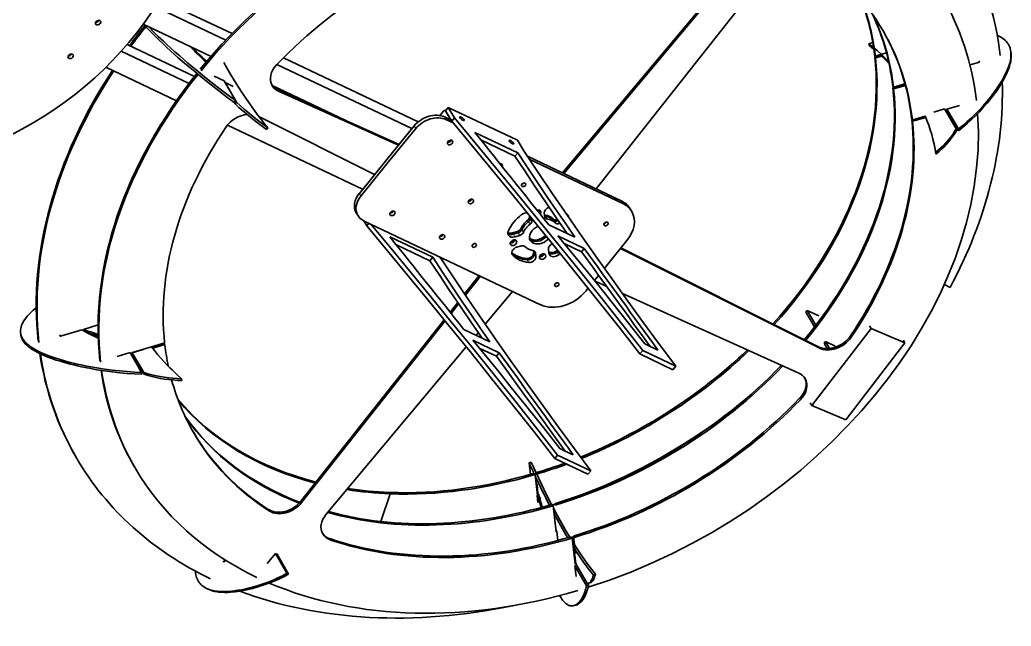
# Model space of a CAD drawing. Extents: x 95 to 1141, y 12 to 831.
# Drawn here: x 426.1 to 571, y 570.8 to 659.4 of the extents above; entities that cross this region are included whole.
import ezdxf

# ---------------------------------------------------------------- set-up
doc = ezdxf.new("R2010")
doc.units = 0

msp = doc.modelspace()

# ---------------------------------------------------------------- linework, layer by layer
at = {"color": 7, "lineweight": 35}
for p, q in [((505.4, 637.04), (532.86, 669.83)), ((505.6, 636.94), (532.98, 669.63)), ((510.32, 634.71), (536.57, 667.93)), ((464.59, 653.85), (484.3, 644.49)), ((463.65, 652.9), (483.4, 643.52)), ((456.42, 644.03), (476.18, 634.65)), ((502.19, 617.79), (476.33, 630.06)), ((513.87, 625.99), (542.95, 611.46)), ((513.95, 626.09), (542.84, 611.65)), ((514.17, 619.41), (539.97, 607.79)), ((488.11, 615.58), (467.15, 589.05)), ((488.24, 615.42), (467.26, 588.86)), ((491.33, 611.61), (470.85, 587.16))]:
    msp.add_line(p, q, dxfattribs=at)
at = {"color": 7, "lineweight": 35, "ltscale": 0.286518}
msp.add_line((445.82, 661.36), (456.17, 656.45), dxfattribs=at)
at = {"color": 7, "lineweight": 35, "ltscale": 0.293747}
msp.add_line((446.47, 662.44), (457.09, 657.41), dxfattribs=at)
at = {"color": 7, "lineweight": 35, "ltscale": 0.275033}
msp.add_line((444.07, 658.77), (454.01, 654.05), dxfattribs=at)
at = {"color": 7, "lineweight": 35, "ltscale": 0.272603}
msp.add_line((441.74, 655.81), (451.59, 651.13), dxfattribs=at)
at = {"color": 7, "lineweight": 35, "ltscale": 0.014873}
msp.add_line((550.21, 655.93), (550.78, 656.1), dxfattribs=at)
at = {"color": 7, "lineweight": 35, "ltscale": 0.006422}
for p, q in [((550.21, 655.93), (550.24, 655.68)), ((570.96, 654.74), (570.99, 654.49)), ((562.97, 643.5), (563, 643.25)), ((442.53, 610.5), (442.5, 610.76)), ((449.75, 606.7), (449.72, 606.96))]:
    msp.add_line(p, q, dxfattribs=at)
at = {"color": 7, "lineweight": 35, "ltscale": 0.27459}
msp.add_line((440.88, 654.82), (450.8, 650.11), dxfattribs=at)
at = {"color": 7, "lineweight": 35, "ltscale": 0.00559}
for p, q in [((551.15, 654.11), (551.04, 654.3)), ((566.29, 653.43), (566.4, 653.24)), ((556.56, 644.84), (556.45, 645.03)), ((447.26, 611.95), (447.15, 612.14)), ((501.57, 591.66), (501.68, 591.47)), ((480.23, 590.16), (480.11, 590.35)), ((480.23, 590.16), (480.11, 590.35)), ((506.81, 583.69), (506.7, 583.88)), ((507.09, 581.38), (507.2, 581.18))]:
    msp.add_line(p, q, dxfattribs=at)
at = {"color": 7, "lineweight": 35, "ltscale": 0.020934}
msp.add_line((551.07, 654.05), (551.87, 654.29), dxfattribs=at)
at = {"color": 7, "lineweight": 35, "ltscale": 0.005589}
for p, q in [((551.18, 653.85), (551.07, 654.05)), ((553.8, 649.57), (553.69, 649.77)), ((431.86, 613.38), (431.98, 613.19)), ((434.38, 595.31), (434.27, 595.51)), ((442.9, 593.94), (442.79, 594.14)), ((501.4, 592.95), (501.29, 593.15)), ((501.71, 593.05), (501.6, 593.24)), ((501.82, 590.2), (501.93, 590)), ((504.05, 588.42), (503.94, 588.61)), ((504.36, 588.51), (504.25, 588.7)), ((504.47, 584.83), (504.59, 584.64)), ((507.12, 583.78), (507.01, 583.97)), ((455.8, 580.34), (455.91, 580.15))]:
    msp.add_line(p, q, dxfattribs=at)
at = {"color": 7, "lineweight": 35, "ltscale": 0.042421}
for p, q in [((551.15, 654.11), (552.78, 654.6)), ((500.53, 594.67), (500.72, 592.98))]:
    msp.add_line(p, q, dxfattribs=at)
at = {"color": 7, "lineweight": 35, "ltscale": 0.022853}
msp.add_line((551.18, 653.85), (552.06, 654.12), dxfattribs=at)
at = {"color": 7, "lineweight": 35, "ltscale": 0.285552}
msp.add_line((438.63, 652.48), (448.95, 647.58), dxfattribs=at)
at = {"color": 7, "lineweight": 35, "ltscale": 0.036655}
msp.add_line((566.4, 653.24), (565, 652.82), dxfattribs=at)
at = {"color": 7, "lineweight": 35, "ltscale": 0.002343}
msp.add_line((566.31, 653.21), (566.3, 653.3), dxfattribs=at)
at = {"color": 7, "lineweight": 35, "ltscale": 0.002345}
msp.add_line((566.3, 653.3), (566.31, 653.21), dxfattribs=at)
at = {"color": 7, "lineweight": 35, "ltscale": 0.040047}
msp.add_line((454.47, 651.19), (455.92, 650.5), dxfattribs=at)
at = {"color": 7, "lineweight": 35, "ltscale": 0.083842}
for p, q in [((455.92, 650.5), (457.61, 647.61)), ((456.06, 650.27), (457.75, 647.37)), ((442.18, 610.79), (443.87, 607.9)), ((442.5, 610.76), (444.2, 607.86)), ((507.22, 579.6), (508.91, 576.71))]:
    msp.add_line(p, q, dxfattribs=at)
at = {"color": 7, "lineweight": 35, "ltscale": 0.033386}
msp.add_line((457.26, 649.69), (456.06, 650.27), dxfattribs=at)
at = {"color": 7, "lineweight": 35, "ltscale": 0.29814}
msp.add_line((462.96, 649.81), (473.73, 644.7), dxfattribs=at)
at = {"color": 7, "lineweight": 35, "ltscale": 0.046324}
msp.add_line((553.72, 649.51), (555.49, 650.04), dxfattribs=at)
at = {"color": 7, "lineweight": 35, "ltscale": 0.005588}
for p, q in [((553.83, 649.32), (553.72, 649.51)), ((556.59, 644.59), (556.48, 644.78))]:
    msp.add_line(p, q, dxfattribs=at)
at = {"color": 7, "lineweight": 35, "ltscale": 0.043894}
msp.add_line((555.48, 650.07), (553.8, 649.57), dxfattribs=at)
at = {"color": 7, "lineweight": 35, "ltscale": 0.044842}
msp.add_line((553.83, 649.32), (555.55, 649.83), dxfattribs=at)
at = {"color": 7, "lineweight": 13, "ltscale": 0.005589}
for p, q in [((463.86, 649), (463.75, 649.19)), ((500.43, 629.92), (500.32, 630.12)), ((498.94, 628.3), (498.83, 628.49)), ((500.24, 624.34), (500.13, 624.53)), ((547.61, 613.02), (547.5, 613.22)), ((542.95, 611.46), (542.84, 611.65)), ((540.2, 603.91), (540.08, 604.1)), ((462.57, 587.63), (462.45, 587.83))]:
    msp.add_line(p, q, dxfattribs=at)
at = {"color": 7, "lineweight": 35, "ltscale": 0.486917}
msp.add_line((481.51, 641.19), (463.75, 649.19), dxfattribs=at)
at = {"color": 7, "lineweight": 35, "ltscale": 0.481503}
msp.add_line((481.42, 641.09), (463.86, 649), dxfattribs=at)
at = {"color": 7, "lineweight": 35, "ltscale": 0.007941}
for p, q in [((457.41, 647.36), (457.61, 647.61)), ((457.55, 647.12), (457.75, 647.37)), ((462.11, 643.39), (462.31, 643.63)), ((541.2, 616.96), (541, 616.71))]:
    msp.add_line(p, q, dxfattribs=at)
at = {"color": 7, "lineweight": 35, "ltscale": 0.006929}
msp.add_line((457.41, 647.36), (457.55, 647.12), dxfattribs=at)
at = {"color": 7, "lineweight": 35, "ltscale": 0.015882}
for p, q in [((488.3, 646.13), (488.7, 646.62)), ((489.21, 644.59), (489.61, 645.08)), ((508.18, 625.53), (508.58, 626.02)), ((486.03, 624.22), (486.44, 624.71)), ((495.75, 610.25), (496.15, 610.75)), ((516.73, 610.58), (517.13, 611.08)), ((521.56, 608.29), (521.96, 608.79)), ((504.3, 595.31), (504.7, 595.8))]:
    msp.add_line(p, q, dxfattribs=at)
at = {"color": 7, "lineweight": 35, "ltscale": 0.28044}
msp.add_line((488.7, 646.62), (498.84, 641.81), dxfattribs=at)
at = {"color": 7, "lineweight": 35, "ltscale": 0.044715}
for p, q in [((489.61, 645.08), (488.7, 646.62)), ((489.21, 644.59), (488.3, 646.13)), ((498.84, 641.81), (499.74, 640.27))]:
    msp.add_line(p, q, dxfattribs=at)
at = {"color": 7, "lineweight": 35, "ltscale": 0.04888}
msp.add_line((563.48, 646.92), (561.61, 646.36), dxfattribs=at)
at = {"color": 7, "lineweight": 35, "ltscale": 0.471091}
msp.add_line((477.94, 636.81), (461.08, 645.23), dxfattribs=at)
at = {"color": 7, "lineweight": 35, "ltscale": 0.019155}
msp.add_line((487.99, 646.08), (487.51, 645.48), dxfattribs=at)
at = {"color": 7, "lineweight": 13, "ltscale": 0.011178}
for p, q in [((488.14, 645.23), (488.36, 644.85)), ((483.72, 643.91), (483.94, 643.53)), ((513.99, 632.96), (514.22, 632.58)), ((498.23, 628.08), (498.45, 627.7))]:
    msp.add_line(p, q, dxfattribs=at)
at = {"color": 7, "lineweight": 35, "ltscale": 0.026478}
msp.add_line((489.09, 644.78), (488.14, 645.23), dxfattribs=at)
at = {"color": 7, "lineweight": 35, "ltscale": 0.002038}
msp.add_line((488.25, 646.19), (488.32, 646.15), dxfattribs=at)
at = {"color": 7, "lineweight": 35, "ltscale": 0.039125}
msp.add_line((489.09, 644.78), (488.3, 646.13), dxfattribs=at)
at = {"color": 7, "lineweight": 35, "ltscale": 0.050964}
msp.add_line((556.48, 644.78), (558.43, 645.36), dxfattribs=at)
at = {"color": 7, "lineweight": 35, "ltscale": 0.050254}
msp.add_line((556.59, 644.59), (558.52, 645.16), dxfattribs=at)
at = {"color": 7, "lineweight": 35, "ltscale": 0.040748}
msp.add_line((559.72, 645.93), (561.28, 646.4), dxfattribs=at)
at = {"color": 7, "lineweight": 35, "ltscale": 0.08384}
for p, q in [((561.28, 646.4), (562.97, 643.5)), ((561.64, 646.11), (563.33, 643.21)), ((463.67, 581.31), (465.36, 578.41)), ((507.35, 579.91), (509.04, 577.01))]:
    msp.add_line(p, q, dxfattribs=at)
at = {"color": 7, "lineweight": 35, "ltscale": 0.083841}
for p, q in [((561.61, 646.36), (563.3, 643.47)), ((442.53, 610.5), (444.22, 607.61)), ((463.43, 581.42), (465.12, 578.53))]:
    msp.add_line(p, q, dxfattribs=at)
at = {"color": 7, "lineweight": 35, "ltscale": 0.00642}
for p, q in [((561.61, 646.36), (561.64, 646.11)), ((563.3, 643.47), (563.33, 643.21)), ((426.19, 613.45), (426.16, 613.71)), ((443.9, 607.64), (443.87, 607.9)), ((444.22, 607.61), (444.2, 607.86))]:
    msp.add_line(p, q, dxfattribs=at)
at = {"color": 7, "lineweight": 35, "ltscale": 0.158825}
for p, q in [((483.72, 643.91), (479.71, 638.99)), ((483.94, 643.53), (479.93, 638.6)), ((475.7, 634.06), (479.71, 638.99)), ((475.93, 633.67), (479.93, 638.6))]:
    msp.add_line(p, q, dxfattribs=at)
at = {"color": 7, "lineweight": 35, "ltscale": 0.028716}
msp.add_line((489.4, 644.36), (488.36, 644.85), dxfattribs=at)
at = {"color": 7, "lineweight": 35, "ltscale": 0.173605}
for p, q in [((492.59, 642.97), (498.86, 639.99)), ((480.16, 627.69), (486.44, 624.71))]:
    msp.add_line(p, q, dxfattribs=at)
at = {"color": 7, "lineweight": 35, "ltscale": 0.138091}
msp.add_line((493.47, 641.86), (498.46, 639.49), dxfattribs=at)
at = {"color": 7, "lineweight": 35, "ltscale": 0.015884}
msp.add_line((498.46, 639.49), (498.86, 639.99), dxfattribs=at)
at = {"color": 7, "lineweight": 35, "ltscale": 0.379802}
msp.add_line((513.99, 632.96), (500.27, 639.48), dxfattribs=at)
at = {"color": 7, "lineweight": 35, "ltscale": 0.006421}
msp.add_line((559.98, 640.06), (560.01, 639.8), dxfattribs=at)
at = {"color": 7, "lineweight": 35, "ltscale": 0.378524}
msp.add_line((514.22, 632.58), (500.54, 639.07), dxfattribs=at)
at = {"color": 7, "lineweight": 13, "ltscale": 0.011179}
for p, q in [((475.7, 634.06), (475.93, 633.67)), ((502.96, 630.68), (503.19, 630.29)), ((500.43, 629.92), (500.66, 629.54)), ((500.71, 630.47), (500.94, 630.08)), ((504.13, 630.12), (504.36, 629.74)), ((504.71, 630.02), (504.94, 629.63)), ((498.94, 628.3), (499.17, 627.91)), ((499.46, 628.73), (499.69, 628.34)), ((501.3, 625.25), (501.53, 624.86)), ((504.63, 625.46), (504.86, 625.07))]:
    msp.add_line(p, q, dxfattribs=at)
at = {"color": 7, "lineweight": 35, "ltscale": 0.011179}
for p, q in [((475.23, 631.23), (475.46, 630.85)), ((515.3, 631.79), (515.53, 631.4)), ((501.69, 589.89), (501.92, 589.51))]:
    msp.add_line(p, q, dxfattribs=at)
at = {"color": 7, "lineweight": 35, "ltscale": 0.003619}
msp.add_line((500.58, 630.81), (500.6, 630.66), dxfattribs=at)
at = {"color": 7, "lineweight": 13, "ltscale": 0.00559}
for p, q in [((500.71, 630.47), (500.6, 630.66)), ((502.96, 630.68), (502.85, 630.87)), ((504.13, 630.12), (504.02, 630.32)), ((504.71, 630.02), (504.6, 630.21)), ((498.23, 628.08), (498.11, 628.28)), ((499.46, 628.73), (499.35, 628.92)), ((501.3, 625.25), (501.19, 625.44)), ((504.63, 625.46), (504.52, 625.65)), ((467.26, 588.86), (467.15, 589.05)), ((471.49, 583.4), (471.38, 583.59))]:
    msp.add_line(p, q, dxfattribs=at)
at = {"color": 7, "lineweight": 35, "ltscale": 0.005218}
for p, q in [((500.69, 630.68), (500.71, 630.47)), ((500.71, 630.47), (500.69, 630.68))]:
    msp.add_line(p, q, dxfattribs=at)
at = {"color": 7, "lineweight": 35, "ltscale": 0.01279}
for p, q in [((502.75, 631.15), (502.81, 630.64)), ((501.53, 624.86), (501.47, 625.37))]:
    msp.add_line(p, q, dxfattribs=at)
at = {"color": 7, "lineweight": 35, "ltscale": 0.021762}
msp.add_line((476.78, 629.31), (476.34, 630.06), dxfattribs=at)
at = {"color": 7, "lineweight": 35, "ltscale": 0.012637}
msp.add_line((476.78, 629.31), (477.1, 629.7), dxfattribs=at)
at = {"color": 7, "lineweight": 35, "ltscale": 0.008414}
msp.add_line((500.94, 630.08), (500.9, 630.42), dxfattribs=at)
at = {"color": 7, "lineweight": 35, "ltscale": 0.105779}
msp.add_line((503.41, 629.46), (507.23, 627.64), dxfattribs=at)
at = {"color": 7, "lineweight": 35, "ltscale": 0.001993}
msp.add_line((504.68, 630.24), (504.6, 630.21), dxfattribs=at)
at = {"color": 7, "lineweight": 35, "ltscale": 0.002444}
for p, q in [((504.81, 630.05), (504.71, 630.02)), ((504.71, 630.02), (504.81, 630.05))]:
    msp.add_line(p, q, dxfattribs=at)
at = {"color": 7, "lineweight": 35, "ltscale": 0.003351}
msp.add_line((504.94, 629.63), (505.07, 629.67), dxfattribs=at)
at = {"color": 7, "lineweight": 35, "ltscale": 0.01874}
for p, q in [((498.83, 628.49), (498.11, 628.28)), ((498.94, 628.3), (498.23, 628.08)), ((498.23, 628.08), (498.94, 628.3))]:
    msp.add_line(p, q, dxfattribs=at)
at = {"color": 7, "lineweight": 35, "ltscale": 0.018741}
msp.add_line((498.45, 627.7), (499.17, 627.91), dxfattribs=at)
at = {"color": 7, "lineweight": 35, "ltscale": 0.106833}
msp.add_line((504.72, 627.86), (508.58, 626.02), dxfattribs=at)
at = {"color": 7, "lineweight": 35, "ltscale": 0.000387159}
msp.add_line((505.83, 628.32), (505.81, 628.31), dxfattribs=at)
at = {"color": 7, "lineweight": 35, "ltscale": 0.13809}
msp.add_line((481.04, 626.59), (486.03, 624.22), dxfattribs=at)
at = {"color": 7, "lineweight": 35, "ltscale": 0.016233}
msp.add_line((499.34, 626.38), (498.72, 626.2), dxfattribs=at)
at = {"color": 7, "lineweight": 35, "ltscale": 0.069851}
msp.add_line((505.65, 626.73), (508.18, 625.53), dxfattribs=at)
at = {"color": 7, "lineweight": 35, "ltscale": 0.119118}
msp.add_line((514.83, 627.16), (511.82, 623.47), dxfattribs=at)
at = {"color": 7, "lineweight": 13, "ltscale": 0.004281}
msp.add_line((498.04, 625.22), (498.12, 625.07), dxfattribs=at)
at = {"color": 7, "lineweight": 35, "ltscale": 0.006715}
msp.add_line((501.16, 625.71), (501.19, 625.44), dxfattribs=at)
at = {"color": 7, "lineweight": 35, "ltscale": 0.010677}
for p, q in [((501.25, 625.67), (501.3, 625.25)), ((501.3, 625.25), (501.25, 625.67))]:
    msp.add_line(p, q, dxfattribs=at)
at = {"color": 7, "lineweight": 13, "ltscale": 0.007686}
msp.add_line((501.31, 625.64), (501.47, 625.37), dxfattribs=at)
at = {"color": 7, "lineweight": 35, "ltscale": 0.014765}
msp.add_line((503.34, 625.93), (503.41, 625.34), dxfattribs=at)
at = {"color": 7, "lineweight": 13, "ltscale": 0.01118}
msp.add_line((500.24, 624.34), (500.47, 623.96), dxfattribs=at)
at = {"color": 7, "lineweight": 35, "ltscale": 0.011702}
msp.add_line((511.53, 623.1), (511.82, 623.47), dxfattribs=at)
at = {"color": 7, "lineweight": 35, "ltscale": 0.085773}
msp.add_line((493.22, 622.05), (491.09, 619.36), dxfattribs=at)
at = {"color": 7, "lineweight": 35, "ltscale": 0.088616}
msp.add_line((493.41, 621.96), (491.21, 619.18), dxfattribs=at)
at = {"color": 7, "lineweight": 35, "ltscale": 0.024085}
msp.add_line((510.08, 621.32), (510.69, 622.07), dxfattribs=at)
at = {"color": 7, "lineweight": 35, "ltscale": 0.046389}
msp.add_line((510.18, 621.21), (511.87, 620.44), dxfattribs=at)
at = {"color": 7, "lineweight": 35, "ltscale": 0.02398}
msp.add_line((562.11, 620.32), (561.24, 620.73), dxfattribs=at)
at = {"color": 7, "lineweight": 35, "ltscale": 0.156004}
msp.add_line((498.12, 619.72), (494.12, 614.94), dxfattribs=at)
at = {"color": 7, "lineweight": 35, "ltscale": 0.013245}
msp.add_line((508.82, 619.77), (509.15, 620.18), dxfattribs=at)
at = {"color": 7, "lineweight": 35, "ltscale": 0.04524}
msp.add_line((490.1, 618.1), (488.98, 616.68), dxfattribs=at)
at = {"color": 7, "lineweight": 35, "ltscale": 0.044797}
msp.add_line((490.22, 617.92), (489.11, 616.51), dxfattribs=at)
at = {"color": 7, "lineweight": 35, "ltscale": 0.062898}
msp.add_line((541, 616.71), (542.27, 614.54), dxfattribs=at)
at = {"color": 7, "lineweight": 35, "ltscale": 0.062672}
msp.add_line((541.2, 616.96), (542.47, 614.8), dxfattribs=at)
at = {"color": 7, "lineweight": 35, "ltscale": 0.04674}
msp.add_line((542.89, 616.16), (541.2, 616.96), dxfattribs=at)
at = {"color": 7, "lineweight": 35, "ltscale": 0.055454}
msp.add_line((437.5, 614.82), (435.37, 614.18), dxfattribs=at)
at = {"color": 7, "lineweight": 35, "ltscale": 0.011178}
for p, q in [((550.3, 614.71), (550.52, 614.33)), ((555.25, 612.59), (555.48, 612.2)), ((541.64, 603.46), (541.87, 603.07))]:
    msp.add_line(p, q, dxfattribs=at)
at = {"color": 7, "lineweight": 35, "ltscale": 0.000245244}
msp.add_line((431.98, 613.2), (431.97, 613.2), dxfattribs=at)
at = {"color": 7, "lineweight": 35, "ltscale": 0.081499}
msp.add_line((431.98, 613.19), (435.1, 614.12), dxfattribs=at)
at = {"color": 7, "lineweight": 35, "ltscale": 0.00033937}
msp.add_line((431.98, 613.19), (431.98, 613.2), dxfattribs=at)
at = {"color": 7, "lineweight": 35, "ltscale": 0.005808}
msp.add_line((435.4, 613.95), (435.37, 614.18), dxfattribs=at)
at = {"color": 7, "lineweight": 35, "ltscale": 0.105778}
msp.add_line((490.98, 614.18), (494.8, 612.36), dxfattribs=at)
at = {"color": 7, "lineweight": 35, "ltscale": 0.012939}
msp.add_line((493.1, 613.72), (492.77, 613.33), dxfattribs=at)
at = {"color": 7, "lineweight": 35, "ltscale": 0.354913}
for p, q in [((541.87, 603.07), (550.52, 614.33)), ((555.48, 612.2), (546.82, 600.95))]:
    msp.add_line(p, q, dxfattribs=at)
at = {"color": 7, "lineweight": 35, "ltscale": 0.134823}
for p, q in [((555.48, 612.2), (550.52, 614.33)), ((541.87, 603.07), (546.82, 600.95))]:
    msp.add_line(p, q, dxfattribs=at)
at = {"color": 7, "lineweight": 35, "ltscale": 0.122229}
msp.add_line((442.55, 610.8), (447.24, 612.2), dxfattribs=at)
at = {"color": 7, "lineweight": 35, "ltscale": 0.046865}
msp.add_line((447.15, 612.14), (445.36, 611.6), dxfattribs=at)
at = {"color": 7, "lineweight": 35, "ltscale": 0.046135}
msp.add_line((447.26, 611.95), (445.5, 611.42), dxfattribs=at)
at = {"color": 7, "lineweight": 35, "ltscale": 0.106834}
msp.add_line((492.29, 612.58), (496.15, 610.75), dxfattribs=at)
at = {"color": 7, "lineweight": 35, "ltscale": 0.053417}
for p, q in [((517.44, 612.05), (519.37, 611.13)), ((505.01, 596.77), (506.94, 595.86))]:
    msp.add_line(p, q, dxfattribs=at)
at = {"color": 7, "lineweight": 35, "ltscale": 0.007942}
msp.add_line((543.85, 612.42), (543.65, 612.18), dxfattribs=at)
at = {"color": 7, "lineweight": 35, "ltscale": 0.023114}
msp.add_line((543.65, 612.18), (544.12, 611.38), dxfattribs=at)
at = {"color": 7, "lineweight": 35, "ltscale": 0.029703}
msp.add_line((543.85, 612.42), (544.45, 611.4), dxfattribs=at)
at = {"color": 7, "lineweight": 35, "ltscale": 0.040062}
msp.add_line((545.3, 611.74), (543.85, 612.42), dxfattribs=at)
at = {"color": 7, "lineweight": 35, "ltscale": 0.048879}
msp.add_line((440.3, 610.23), (442.18, 610.79), dxfattribs=at)
at = {"color": 7, "lineweight": 35, "ltscale": 0.040749}
msp.add_line((444.07, 611.22), (442.5, 610.76), dxfattribs=at)
at = {"color": 7, "lineweight": 35, "ltscale": 0.000790881}
msp.add_line((442.55, 610.77), (442.55, 610.8), dxfattribs=at)
at = {"color": 7, "lineweight": 35, "ltscale": 0.000790795}
msp.add_line((443.98, 611.2), (443.98, 611.23), dxfattribs=at)
at = {"color": 7, "lineweight": 35, "ltscale": 0.000801742}
msp.add_line((444.05, 611.25), (444.07, 611.22), dxfattribs=at)
at = {"color": 7, "lineweight": 35, "ltscale": 0.069852}
msp.add_line((493.23, 611.45), (495.75, 610.25), dxfattribs=at)
at = {"color": 7, "lineweight": 35, "ltscale": 0.133543}
for p, q in [((516.73, 610.58), (521.56, 608.29)), ((517.13, 611.08), (521.96, 608.79)), ((504.7, 595.8), (509.53, 593.51))]:
    msp.add_line(p, q, dxfattribs=at)
at = {"color": 7, "lineweight": 35, "ltscale": 0.00815}
for p, q in [((500.84, 594.76), (500.53, 594.67)), ((509.42, 577.12), (509.11, 577.03))]:
    msp.add_line(p, q, dxfattribs=at)
at = {"color": 7, "lineweight": 35, "ltscale": 0.133544}
msp.add_line((504.3, 595.31), (509.13, 593.02), dxfattribs=at)
at = {"color": 7, "lineweight": 35, "ltscale": 0.076641}
msp.add_line((501.4, 592.95), (501.74, 589.91), dxfattribs=at)
at = {"color": 7, "lineweight": 35, "ltscale": 0.015883}
msp.add_line((509.13, 593.02), (509.53, 593.51), dxfattribs=at)
at = {"color": 7, "lineweight": 35, "ltscale": 0.032105}
for p, q in [((501.71, 590.39), (501.57, 591.66)), ((501.68, 591.47), (501.82, 590.2)), ((507.24, 580.1), (507.09, 581.38)), ((507.2, 581.18), (507.35, 579.91))]:
    msp.add_line(p, q, dxfattribs=at)
at = {"color": 7, "lineweight": 35, "ltscale": 0.107125}
msp.add_line((478.84, 586.1), (480.23, 590.16), dxfattribs=at)
msp.add_line((478.84, 586.1), (480.23, 590.16), dxfattribs=at)
at = {"color": 7, "lineweight": 35, "ltscale": 0.00124}
for p, q in [((501.68, 590.43), (501.71, 590.39)), ((507.21, 580.14), (507.24, 580.1))]:
    msp.add_line(p, q, dxfattribs=at)
at = {"color": 7, "lineweight": 35, "ltscale": 0.002294}
msp.add_line((501.8, 590.41), (501.71, 590.39), dxfattribs=at)
at = {"color": 7, "lineweight": 35, "ltscale": 0.003178}
msp.add_line((501.84, 590.16), (501.72, 590.13), dxfattribs=at)
at = {"color": 7, "lineweight": 35, "ltscale": 0.003349}
msp.add_line((501.85, 590.15), (501.72, 590.11), dxfattribs=at)
at = {"color": 7, "lineweight": 35, "ltscale": 0.002163}
msp.add_line((501.81, 590.33), (501.76, 590.4), dxfattribs=at)
at = {"color": 7, "lineweight": 35, "ltscale": 0.006514}
msp.add_line((501.94, 589.97), (501.69, 589.89), dxfattribs=at)
at = {"color": 7, "lineweight": 35, "ltscale": 0.025683}
msp.add_line((501.81, 588.87), (501.69, 589.89), dxfattribs=at)
at = {"color": 7, "lineweight": 35, "ltscale": 0.008149}
for p, q in [((502.23, 589.6), (501.92, 589.51)), ((510.23, 578.41), (509.91, 578.32)), ((509.22, 576.8), (508.91, 576.71)), ((507.41, 573.89), (507.09, 573.8))]:
    msp.add_line(p, q, dxfattribs=at)
at = {"color": 7, "lineweight": 35, "ltscale": 0.096321}
msp.add_line((504.05, 588.42), (504.48, 584.59), dxfattribs=at)
at = {"color": 7, "lineweight": 35, "ltscale": 0.00068721}
msp.add_line((504.48, 584.81), (504.46, 584.81), dxfattribs=at)
at = {"color": 7, "lineweight": 35, "ltscale": 0.000428425}
msp.add_line((504.48, 584.81), (504.47, 584.83), dxfattribs=at)
at = {"color": 7, "lineweight": 35, "ltscale": 0.002803}
msp.add_line((504.59, 584.62), (504.48, 584.59), dxfattribs=at)
at = {"color": 7, "lineweight": 35, "ltscale": 0.032937}
msp.add_line((504.59, 584.64), (504.73, 583.33), dxfattribs=at)
at = {"color": 7, "lineweight": 35, "ltscale": 0.096301}
msp.add_line((507.24, 579.86), (506.81, 583.69), dxfattribs=at)
at = {"color": 7, "lineweight": 35, "ltscale": 0.063798}
msp.add_line((507.01, 583.97), (507.3, 581.44), dxfattribs=at)
at = {"color": 7, "lineweight": 35, "ltscale": 0.047627}
msp.add_line((462.23, 579.95), (463.43, 581.42), dxfattribs=at)
at = {"color": 7, "lineweight": 35, "ltscale": 0.006677}
for p, q in [((463.67, 581.31), (463.43, 581.42)), ((465.36, 578.41), (465.12, 578.53)), ((453.62, 576.2), (453.37, 576.31))]:
    msp.add_line(p, q, dxfattribs=at)
at = {"color": 7, "lineweight": 35, "ltscale": 0.009403}
msp.add_line((455.91, 580.15), (456.15, 580.44), dxfattribs=at)
at = {"color": 7, "lineweight": 35, "ltscale": 0.000608826}
msp.add_line((455.93, 580.21), (455.95, 580.2), dxfattribs=at)
at = {"color": 7, "lineweight": 35, "ltscale": 0.002802}
msp.add_line((507.32, 580.11), (507.22, 580.08), dxfattribs=at)
at = {"color": 7, "lineweight": 35, "ltscale": 0.002293}
msp.add_line((507.32, 580.13), (507.24, 580.1), dxfattribs=at)
at = {"color": 7, "lineweight": 35, "ltscale": 0.002968}
msp.add_line((507.36, 579.89), (507.24, 579.86), dxfattribs=at)
at = {"color": 7, "lineweight": 35, "ltscale": 0.000401448}
msp.add_line((507.29, 580.12), (507.3, 580.1), dxfattribs=at)
at = {"color": 7, "lineweight": 35, "ltscale": 0.006743}
msp.add_line((507.48, 579.68), (507.22, 579.6), dxfattribs=at)
at = {"color": 7, "lineweight": 35, "ltscale": 0.03851}
msp.add_line((507.39, 578.07), (507.22, 579.6), dxfattribs=at)
at = {"color": 7, "lineweight": 35, "ltscale": 0.00641}
msp.add_line((509.09, 577.02), (509.22, 576.8), dxfattribs=at)
at = {"color": 7, "lineweight": 35}
for points in [[(444.21, 658.71), (444.75, 658.12), (445.34, 657.51), (445.98, 656.87), (446.46, 656.41), (446.95, 655.95), (447.52, 655.42), (448.1, 654.89), (449.23, 653.89), (450.43, 652.86), (451.64, 651.85), (452.84, 650.87), (454.02, 649.93), (455.17, 649.03), (456.3, 648.17), (457.41, 647.36)], [(444.96, 658.35), (445.61, 657.69), (446.3, 657), (447.04, 656.3), (447.59, 655.79), (448.15, 655.28), (448.79, 654.71), (449.43, 654.14), (450.63, 653.1), (451.84, 652.09), (453.04, 651.11), (454.22, 650.17), (455.37, 649.27), (456.5, 648.42), (457.61, 647.61)], [(568.99, 657.16), (569.31, 657), (569.46, 656.92), (569.6, 656.83), (569.8, 656.69), (569.99, 656.55), (570.16, 656.4), (570.31, 656.24), (570.44, 656.07), (570.56, 655.9), (570.67, 655.72), (570.76, 655.54), (570.81, 655.41), (570.85, 655.29), (570.89, 655.15), (570.92, 655.02), (570.96, 654.74)], [(550.21, 655.93), (550.83, 655.43), (551.42, 654.92), (551.99, 654.41), (552.55, 653.88), (553.08, 653.35)], [(570.96, 654.74), (570.98, 654.59), (570.98, 654.44), (570.98, 654.27), (570.98, 654.11), (570.95, 653.85), (570.91, 653.58), (570.85, 653.3), (570.8, 653.1), (570.74, 652.89), (570.67, 652.67), (570.59, 652.45), (570.41, 652.01), (570.2, 651.56), (569.98, 651.12), (569.73, 650.67), (569.55, 650.37), (569.36, 650.07), (568.97, 649.47), (568.73, 649.13), (568.49, 648.79), (568.24, 648.46), (567.98, 648.13), (567.72, 647.8), (567.45, 647.48), (566.9, 646.85), (566.33, 646.23), (565.75, 645.64), (565.16, 645.06), (564.55, 644.51), (563.93, 643.98), (563.3, 643.47)], [(570.99, 654.49), (571.01, 654.34), (571.01, 654.18), (571.01, 654.02), (571.01, 653.86), (570.98, 653.59), (570.94, 653.32), (570.88, 653.04), (570.83, 652.84), (570.77, 652.64), (570.7, 652.41), (570.62, 652.19), (570.44, 651.75), (570.23, 651.31), (570.01, 650.86), (569.75, 650.41), (569.58, 650.11), (569.39, 649.81), (569, 649.21), (568.76, 648.87), (568.52, 648.54), (568.26, 648.2), (568.01, 647.87), (567.74, 647.55), (567.48, 647.22), (566.93, 646.59), (566.36, 645.98), (565.78, 645.38), (565.18, 644.81), (564.58, 644.25), (563.96, 643.72), (563.33, 643.21)], [(455.89, 653.17), (456.37, 652.29), (456.89, 651.4), (457.44, 650.49), (458.03, 649.56), (458.66, 648.62), (459.21, 647.82), (459.78, 647.01), (460.37, 646.18), (460.83, 645.56), (461.3, 644.93), (461.8, 644.29), (462.31, 643.63)], [(489.61, 645.08), (492.63, 641.45), (495.62, 637.84), (498.59, 634.23), (501.53, 630.62), (504.72, 626.7), (507.87, 622.78), (510.99, 618.87), (514.07, 614.97), (517.13, 611.08)], [(558.42, 645.4), (558.7, 644.72), (558.95, 644.04), (559.19, 643.35), (559.4, 642.66), (559.58, 641.96), (559.75, 641.24), (559.89, 640.53), (560.01, 639.8)], [(489.21, 644.59), (492.23, 640.96), (495.22, 637.34), (498.19, 633.73), (501.13, 630.13), (504.32, 626.2), (507.47, 622.29), (510.59, 618.38), (513.67, 614.48), (516.73, 610.58)], [(562.97, 643.5), (562.73, 643.08), (562.47, 642.67), (562.18, 642.27), (561.87, 641.87), (561.53, 641.49), (561.18, 641.12), (560.8, 640.76), (560.4, 640.4), (559.98, 640.06)], [(563, 643.25), (562.76, 642.83), (562.5, 642.42), (562.21, 642.01), (561.9, 641.62), (561.56, 641.23), (561.21, 640.86), (560.83, 640.5), (560.43, 640.15), (560.01, 639.8)], [(498.46, 639.49), (499.88, 637.33), (501.33, 635.15), (502.81, 632.97), (504.44, 630.58), (506.11, 628.17)], [(498.86, 639.99), (500.28, 637.82), (501.73, 635.65), (503.21, 633.46), (504.53, 631.53), (505.87, 629.59), (507.23, 627.64)], [(499.74, 640.27), (501.83, 637.13), (503.96, 633.98), (506.13, 630.81), (508.28, 627.71), (510.47, 624.59), (512.7, 621.46), (514.96, 618.31), (517.26, 615.15), (519.59, 611.98), (521.96, 608.79)], [(476.78, 629.31), (479.8, 625.68), (482.79, 622.07), (485.76, 618.46), (488.7, 614.85), (491.89, 610.93), (495.04, 607.01), (498.16, 603.1), (501.24, 599.2), (504.3, 595.31)], [(477.37, 629.57), (480.34, 626), (483.29, 622.44), (486.21, 618.89), (489.1, 615.35), (492.29, 611.42), (495.44, 607.5), (498.56, 603.59), (501.65, 599.69), (504.7, 595.8)], [(504.72, 627.86), (506.55, 625.64), (508.37, 623.43), (510.16, 621.23), (512.63, 618.16), (515.05, 615.1), (517.44, 612.05)], [(487.45, 624.79), (489.5, 621.72), (491.58, 618.64), (493.7, 615.54), (495.86, 612.43), (498.04, 609.31), (500.27, 606.18), (502.53, 603.04), (504.83, 599.87), (507.16, 596.7), (509.53, 593.51)], [(486.03, 624.22), (487.45, 622.05), (488.9, 619.88), (490.38, 617.69), (492.01, 615.3), (493.68, 612.9)], [(486.44, 624.71), (487.85, 622.55), (489.3, 620.37), (490.78, 618.18), (492.1, 616.25), (493.44, 614.31), (494.8, 612.36)], [(428.46, 617.35), (428.02, 616.98), (427.82, 616.79), (427.63, 616.61), (427.37, 616.35), (427.13, 616.09), (426.92, 615.83), (426.73, 615.58), (426.55, 615.29), (426.48, 615.15), (426.41, 615.01), (426.35, 614.88), (426.29, 614.74), (426.23, 614.53), (426.18, 614.32), (426.15, 614.11), (426.14, 613.91), (426.16, 613.71)], [(426.16, 613.71), (426.19, 613.52), (426.24, 613.34), (426.3, 613.16), (426.38, 612.98), (426.44, 612.87), (426.51, 612.75), (426.59, 612.64), (426.68, 612.52), (426.84, 612.34), (427.01, 612.16), (427.21, 611.98), (427.36, 611.85), (427.53, 611.73), (427.7, 611.6), (427.89, 611.48), (428.21, 611.28), (428.56, 611.09), (428.93, 610.9), (429.2, 610.77), (429.48, 610.65), (429.8, 610.51), (430.14, 610.38), (430.72, 610.16), (431.33, 609.96), (431.95, 609.76), (432.42, 609.62), (432.89, 609.49), (433.4, 609.36), (433.92, 609.23), (434.47, 609.1), (435.03, 608.98), (435.6, 608.86), (436.17, 608.75), (437.3, 608.55), (438.43, 608.37), (439.55, 608.23), (440.65, 608.1), (441.74, 608.01), (442.81, 607.94), (443.87, 607.9)], [(426.19, 613.45), (426.22, 613.27), (426.26, 613.08), (426.33, 612.9), (426.41, 612.72), (426.47, 612.61), (426.54, 612.5), (426.62, 612.38), (426.71, 612.27), (426.86, 612.08), (427.04, 611.9), (427.23, 611.73), (427.39, 611.6), (427.56, 611.47), (427.73, 611.34), (427.92, 611.22), (428.24, 611.02), (428.59, 610.83), (428.95, 610.65), (429.23, 610.52), (429.51, 610.39), (429.83, 610.25), (430.17, 610.12), (430.75, 609.91), (431.36, 609.7), (431.98, 609.51), (432.45, 609.37), (432.92, 609.24), (433.43, 609.11), (433.95, 608.98), (434.5, 608.85), (435.06, 608.72), (435.63, 608.61), (436.2, 608.49), (437.33, 608.29), (438.46, 608.12), (439.58, 607.97), (440.68, 607.85), (441.77, 607.75), (442.84, 607.68), (443.9, 607.64)], [(492.29, 612.58), (494.13, 610.36), (495.94, 608.15), (497.73, 605.95), (500.2, 602.88), (502.62, 599.82), (505.01, 596.77)], [(445.33, 611.63), (445.76, 611.08), (446.21, 610.53), (446.67, 609.99), (447.16, 609.45), (447.66, 608.92), (447.99, 608.58), (448.32, 608.26), (449.01, 607.6), (449.72, 606.96)], [(444.2, 607.86), (444.78, 607.69), (445.38, 607.53), (445.98, 607.4), (446.59, 607.28), (447.22, 607.18), (447.83, 607.1), (448.45, 607.03), (449.08, 606.99), (449.72, 606.96)], [(444.22, 607.61), (444.81, 607.43), (445.4, 607.28), (446.01, 607.14), (446.62, 607.02), (447.24, 606.92), (447.86, 606.84), (448.48, 606.78), (449.11, 606.73), (449.75, 606.7)], [(500.84, 594.76), (501.6, 593.12), (502.35, 591.54), (503.09, 590.02), (503.82, 588.58)], [(504.09, 588.06), (504.64, 587.03), (505.25, 585.91), (505.86, 584.84), (506.47, 583.81)], [(506.87, 583.16), (507.44, 582.26), (508, 581.4), (508.57, 580.59), (509.12, 579.82), (509.68, 579.09), (510.23, 578.41)], [(506.95, 582.44), (507.55, 581.52), (508.15, 580.65), (508.74, 579.82), (509.33, 579.04), (509.62, 578.67), (509.91, 578.32)], [(451.7, 578.87), (451.72, 578.7), (451.74, 578.53), (451.79, 578.32), (451.84, 578.11), (451.9, 577.92), (451.98, 577.71), (452.08, 577.52), (452.19, 577.33), (452.3, 577.16), (452.42, 577.02), (452.54, 576.89), (452.68, 576.76), (452.78, 576.68), (452.89, 576.59), (453.12, 576.44), (453.37, 576.31)], [(453.37, 576.31), (453.6, 576.21), (453.84, 576.13), (454.09, 576.05), (454.28, 576.01), (454.47, 575.97), (454.68, 575.93), (454.89, 575.91), (455.32, 575.87), (455.76, 575.85), (456.22, 575.86), (456.69, 575.88), (456.99, 575.91), (457.3, 575.94), (457.63, 575.99), (457.97, 576.04), (458.46, 576.12), (458.96, 576.22), (459.45, 576.34), (459.83, 576.43), (460.2, 576.53), (460.93, 576.75), (461.66, 576.99), (462.38, 577.25), (463.08, 577.54), (463.77, 577.85), (464.45, 578.18), (465.12, 578.53)], [(453.62, 576.2), (453.84, 576.1), (454.08, 576.01), (454.33, 575.94), (454.52, 575.89), (454.71, 575.85), (454.92, 575.82), (455.13, 575.79), (455.56, 575.75), (456, 575.74), (456.46, 575.74), (456.93, 575.77), (457.23, 575.8), (457.54, 575.83), (457.87, 575.87), (458.21, 575.92), (458.7, 576.01), (459.2, 576.11), (459.7, 576.22), (460.07, 576.32), (460.44, 576.42), (461.17, 576.63), (461.9, 576.88), (462.62, 577.14), (463.32, 577.43), (464.01, 577.73), (464.69, 578.06), (465.36, 578.41)], [(509.42, 577.12), (509.54, 577.17), (509.65, 577.24), (509.75, 577.33), (509.85, 577.44), (509.93, 577.57), (510.01, 577.72), (510.08, 577.89), (510.14, 578.09), (510.19, 578.24), (510.23, 578.41)], [(509.11, 577.03), (509.23, 577.07), (509.34, 577.14), (509.44, 577.23), (509.53, 577.35), (509.62, 577.48), (509.7, 577.63), (509.77, 577.8), (509.83, 577.99), (509.88, 578.15), (509.91, 578.32)], [(507.09, 573.8), (507.23, 573.85), (507.36, 573.92), (507.49, 574), (507.62, 574.1), (507.75, 574.21), (507.87, 574.34), (507.96, 574.44), (508.04, 574.55), (508.21, 574.79), (508.35, 575.06), (508.47, 575.3), (508.57, 575.55), (508.67, 575.82), (508.74, 576.02), (508.8, 576.24), (508.86, 576.47), (508.91, 576.71)], [(507.41, 573.89), (507.54, 573.94), (507.68, 574.01), (507.8, 574.09), (507.94, 574.19), (508.06, 574.3), (508.18, 574.43), (508.27, 574.54), (508.36, 574.65), (508.52, 574.89), (508.67, 575.15), (508.78, 575.39), (508.89, 575.64), (508.98, 575.91), (509.05, 576.12), (509.11, 576.33), (509.17, 576.56), (509.22, 576.8)], [(504.99, 575.28), (505.21, 574.92), (505.32, 574.76), (505.43, 574.62), (505.57, 574.44), (505.71, 574.29), (505.85, 574.16), (505.95, 574.08), (506.04, 574.01), (506.14, 573.95), (506.23, 573.89), (506.35, 573.84), (506.47, 573.8), (506.59, 573.77), (506.67, 573.76), (506.76, 573.75), (506.84, 573.76), (506.93, 573.76), (507.09, 573.8)]]:
    msp.add_lwpolyline(points, dxfattribs=at)
for centre, radius, start, end in [((507.02, 709.17), 77.58, 223.7903, 226.1613), ((1518.95, 1779.63), 1550.49, 226.47546, 226.58739), ((527.43, 627.3), 36.41, 49.7812, 51.1994), ((530.36, 630.62), 31.99, 44.569, 47.8079), ((491.36, 683.73), 49.83, 227.278, 234.0599), ((491.56, 683.98), 49.83, 227.278, 234.0599), ((-30917.48, -24518.43), 40245.35, 38.672231, 38.69687), ((-30929.9, -24533.71), 40245.35, 38.672231, 38.69687), ((-8555.13, -5950.67), 11197.77, 35.876552, 35.964061), ((-8552.42, -5948.5), 11194.91, 35.869968, 35.964071), ((447.71, 635.9), 25.16, 239.9267, 246.1055), ((621.4, 1133.98), 552.09, 250.3079, 250.5429), ((621.45, 1133.79), 552.15, 250.3201, 250.5404), ((-8564.84, -5963.77), 11194.91, 35.869968, 35.964071), ((-8567.56, -5965.95), 11197.77, 35.876552, 35.964061), ((638.87, 657.04), 151.75, 204.2675, 204.9055), ((610.97, 643.88), 120.9, 205.0301, 207.269), ((596.08, 616.52), 97.81, 195.7299, 196.8357), ((587.54, 612.95), 88.77, 195.3117, 196.2241), ((573.21, 624.05), 78.24, 208.1011, 211.026), ((508.91, 577.7), 0.699, 280.6323, 286.6075)]:
    msp.add_arc(centre, radius, start, end, dxfattribs=at)
for centre, major_axis, ratio, start_param, end_param in [((412.3, 670.98), (35.98, 21.01), 0.741704, 4.437089, 5.889825), ((501.8, 628.59), (59.01, 34.45), 0.741704, 1.256775, 2.037295), ((501.91, 628.39), (59.01, 34.45), 0.741704, 1.256775, 2.037295), ((501.91, 628.39), (50.38, 29.41), 0.741704, 1.257193, 1.93384), ((499.15, 633.12), (64.77, 37.81), 0.741704, 5.968947, 6.283193), ((501.91, 628.39), (50.38, 29.41), 0.741704, 6.283114, 6.646229), ((501.91, 628.39), (59.01, 34.45), 0.741704, 5.969164, 6.283192), ((496.39, 637.86), (50.38, 29.41), 0.741704, 5.969582, 6.156243), ((496.5, 637.66), (50.38, 29.41), 0.741704, 5.969582, 6.158848), ((499.04, 633.32), (50.38, 29.41), 0.741704, 5.96957, 6.21722), ((499.15, 633.13), (50.38, 29.41), 0.741704, 5.96957, 6.219802), ((437.5, 659.02), (0.36, 0.21), 0.741704, 0.000034, 3.141626), ((437.27, 659.41), (0.36, 0.21), 0.741704, 3.950247, 5.47478), ((437.5, 659.02), (0.36, 0.21), 0.741704, 3.141626, 5.966725), ((437.5, 659.02), (0.36, 0.21), 0.741704, 5.966725, 6.283219), ((499.04, 633.32), (64.77, 37.81), 0.741704, 2.049039, 2.100972), ((499.15, 633.12), (64.77, 37.81), 0.741704, 2.048373, 2.099152), ((501.8, 628.59), (50.38, 29.41), 0.741704, 5.969582, 6.2806), ((501.91, 628.39), (50.38, 29.41), 0.741704, 5.969582, 6.283114), ((433.49, 654.09), (0.36, 0.21), 0.741704, 0.000034, 3.141626), ((433.26, 654.48), (0.36, 0.21), 0.741704, 3.950247, 5.47478), ((433.49, 654.09), (0.36, 0.21), 0.741704, 3.141626, 5.966725), ((433.49, 654.09), (0.36, 0.21), 0.741704, 5.966725, 6.283219), ((496.39, 637.86), (50.38, 29.41), 0.741704, 5.114495, 5.963868), ((496.5, 637.66), (50.38, 29.41), 0.741704, 5.116752, 5.963868), ((465.82, 651.48), (2.88, 1.68), 0.741704, 1.93384, 3.14158), ((499.04, 633.32), (64.77, 37.81), 0.741704, 2.163861, 2.82291), ((499.15, 633.12), (64.77, 37.81), 0.741704, 2.16203, 2.82291), ((501.8, 628.59), (59.01, 34.45), 0.741704, 2.049145, 2.822693), ((501.91, 628.39), (59.01, 34.45), 0.741704, 2.04795, 2.822693), ((465.71, 651.67), (2.88, 1.68), 0.741704, 3.186853, 3.627984), ((465.82, 651.48), (2.88, 1.68), 0.741704, 3.14158, 3.627984), ((499.04, 633.32), (50.38, 29.41), 0.741704, 5.167506, 5.96388), ((499.15, 633.12), (64.77, 37.81), 0.741704, 5.40542, 5.901722), ((499.15, 633.12), (50.38, 29.41), 0.741704, 5.169761, 5.96388), ((458.83, 642.89), (2.88, 1.68), 0.741704, 1.014688, 2.145628), ((486.13, 642.77), (-2.88, -1.68), 0.741704, 3.61053, 5.181327), ((486.36, 642.38), (-2.88, -1.68), 0.741704, 3.61053, 5.181327), ((486.83, 646.64), (-0.86, -1.81), 0.598321, 1.153843, 1.182821), ((488.1, 645.88), (-0.143, -0.301), 0.598321, 3.14155, 4.324413), ((488.1, 645.88), (-0.143, -0.301), 0.598321, 2.753617, 3.14155), ((490.72, 644.97), (0.323, -0.263), 0.303128, 3.141604, 6.283197), ((490.72, 644.97), (0.323, -0.263), 0.303128, 0.678803, 3.141604), ((501.91, 628.39), (59.01, 34.45), 0.741704, 4.416542, 5.932667), ((501.91, 628.39), (50.38, 29.41), 0.741704, 2.145628, 2.822275), ((490.72, 644.97), (0.323, -0.263), 0.303128, 0.000012, 0.678803), ((501.8, 628.59), (50.38, 29.41), 0.741704, 5.287221, 5.963868), ((501.91, 628.39), (50.38, 29.41), 0.741704, 5.287221, 5.963868), ((488.96, 641.49), (-0.36, -0.21), 0.741704, 4.395928, 6.283145), ((488.74, 641.87), (-0.36, -0.21), 0.741704, 0.808655, 2.333187), ((488.96, 641.49), (-0.36, -0.21), 0.741704, 6.283145, 9.424738), ((488.74, 641.87), (-0.36, -0.21), 0.741704, 0.808655, 1.254336), ((488.74, 641.87), (-0.36, -0.21), 0.741704, 1.254336, 2.333187), ((488.96, 641.49), (-0.36, -0.21), 0.741704, 3.141552, 4.395928), ((497.95, 641.54), (0.323, -0.263), 0.303128, 3.141604, 6.283197), ((497.95, 641.54), (0.323, -0.263), 0.303128, 0.678803, 3.141604), ((497.95, 641.54), (0.323, -0.263), 0.303128, 0.000012, 0.678803), ((496.22, 638.05), (-0.36, -0.21), 0.741704, 3.141552, 4.188568), ((495.99, 638.43), (-0.36, -0.21), 0.741704, 2.128526, 2.333187), ((495.99, 638.43), (-0.36, -0.21), 0.741704, 2.128526, 2.333187), ((496.22, 638.05), (-0.36, -0.21), 0.741704, 2.312667, 3.141552), ((499.72, 635.31), (-0.288, -0.168), 0.741704, 3.141552, 6.283145), ((499.72, 635.31), (-0.288, -0.168), 0.741704, 6.283145, 7.537521), ((499.49, 635.69), (0.288, 0.168), 0.741704, 4.270585, 4.395928), ((499.49, 635.69), (-0.288, -0.168), 0.741704, 1.128993, 1.254336), ((499.49, 635.69), (0.288, 0.168), 0.741704, 4.395928, 5.153778), ((499.49, 635.69), (-0.288, -0.168), 0.741704, 1.254336, 2.012185), ((499.72, 635.31), (-0.288, -0.168), 0.741704, 1.254336, 3.141552), ((478.11, 632.91), (-2.88, -1.68), 0.741704, 5.181327, 6.283143), ((478.34, 632.53), (-2.88, -1.68), 0.741704, 5.181327, 6.283143), ((492.01, 632.87), (-0.36, -0.21), 0.741704, 3.141616, 6.283208), ((491.78, 633.26), (-0.36, -0.21), 0.741704, 0.808655, 2.039734), ((492.01, 632.87), (-0.36, -0.21), 0.741704, 0.000023, 2.039734), ((491.78, 633.26), (-0.36, -0.21), 0.741704, 2.039734, 2.333187), ((492.01, 632.87), (-0.36, -0.21), 0.741704, 2.039734, 3.141616), ((503.53, 631.39), (-0.72, -0.42), 0.741704, 4.410583, 5.966725), ((510.98, 629.27), (-4.32, -2.52), 0.741704, 3.14155, 3.61053), ((511.21, 628.88), (-4.32, -2.52), 0.741704, 3.14155, 3.61053), ((478.34, 632.53), (-2.88, -1.68), 0.741704, 6.283143, 6.752123), ((480.54, 631.14), (-0.36, -0.21), 0.741704, 4.395928, 6.283145), ((480.32, 631.53), (-0.36, -0.21), 0.741704, 0.808655, 2.333187), ((480.54, 631.14), (-0.36, -0.21), 0.741704, 6.283145, 9.424738), ((480.32, 631.53), (-0.36, -0.21), 0.741704, 0.808655, 1.254336), ((480.32, 631.53), (-0.36, -0.21), 0.741704, 1.254336, 2.333187), ((480.54, 631.14), (-0.36, -0.21), 0.741704, 3.141552, 4.395928), ((502.14, 628.01), (-4.61, -2.69), 0.741704, 4.875657, 5.486996), ((499.93, 630.39), (-0.864, -0.504), 0.741704, 3.949028, 4.875657), ((499.97, 630.48), (0.576, 0.336), 0.741704, 4.892246, 5.966725), ((501.78, 631.2), (-0.432, -0.252), 0.741704, 4.395928, 4.445614), ((501.78, 631.2), (-0.432, -0.252), 0.741704, 3.141552, 4.395928), ((501.44, 631.78), (0.432, 0.252), 0.741704, 4.992059, 5.153778), ((501.55, 631.58), (0.432, 0.252), 0.741704, 5.058931, 5.636101), ((501.55, 631.58), (-0.432, -0.252), 0.741704, 1.917339, 2.494508), ((501.78, 631.2), (-0.432, -0.252), 0.741704, 2.054852, 3.141552), ((503.1, 631.41), (0.576, 0.336), 0.741704, 3.779836, 3.899611), ((503.21, 631.22), (0.576, 0.336), 0.741704, 3.594257, 3.899611), ((503.21, 631.22), (-0.576, -0.336), 0.741704, 0.452665, 0.758018), ((503.44, 630.83), (-0.576, -0.336), 0.741704, 5.966725, 6.283216), ((501.8, 628.59), (2.45, 1.43), 0.741704, 0.179857, 0.758018), ((501.91, 628.39), (2.45, 1.43), 0.741704, 0.179857, 0.758018), ((501.91, 628.39), (-2.45, -1.43), 0.741704, 3.321449, 3.899611), ((502.14, 628.01), (-4.32, -2.52), 0.741704, 3.280731, 3.410843), ((505.15, 631.04), (0.72, 0.42), 0.741704, 5.73019, 5.82586), ((505.26, 630.84), (0.72, 0.42), 0.741704, 5.766149, 5.957101), ((505.26, 630.84), (-0.72, -0.42), 0.741704, 2.624556, 2.815508), ((505.49, 630.46), (-0.72, -0.42), 0.741704, 3.14161, 3.280731), ((505.49, 630.46), (-0.72, -0.42), 0.741704, 2.704307, 3.14161), ((511.21, 628.88), (-4.32, -2.52), 0.741704, 2.039734, 3.14155), ((501.8, 628.59), (2.45, 1.43), 0.741704, 1.750653, 2.328815), ((501.91, 628.39), (2.45, 1.43), 0.741704, 1.750653, 2.328815), ((501.91, 628.39), (-2.45, -1.43), 0.741704, 4.892246, 5.470407), ((502.14, 628.01), (-2.45, -1.43), 0.741704, 4.892246, 5.470407), ((500.09, 630.28), (0.576, 0.336), 0.741704, 4.892246, 5.966725), ((500.09, 630.28), (-0.576, -0.336), 0.741704, 1.750653, 2.825132), ((502.14, 628.01), (-1.44, -0.84), 0.741704, 4.483937, 6.283145), ((500.31, 629.9), (-0.576, -0.336), 0.741704, 1.750653, 2.825132), ((503.44, 630.83), (-0.576, -0.336), 0.741704, 0.000031, 0.758018), ((502.14, 628.01), (-2.45, -1.43), 0.741704, 3.321449, 3.899611), ((504.54, 630.72), (0.576, 0.336), 0.741704, 3.321449, 4.395928), ((504.65, 630.53), (0.576, 0.336), 0.741704, 3.321449, 4.395928), ((504.65, 630.53), (-0.576, -0.336), 0.741704, 0.179857, 1.254336), ((504.88, 630.15), (-0.576, -0.336), 0.741704, 0.179857, 1.254336), ((511.78, 629.58), (-0.288, -0.168), 0.741704, 3.141552, 6.283145), ((511.78, 629.58), (-0.288, -0.168), 0.741704, 6.283145, 7.537521), ((511.55, 629.97), (0.288, 0.168), 0.741704, 4.270585, 4.395928), ((511.55, 629.97), (-0.288, -0.168), 0.741704, 1.128993, 1.254336), ((511.55, 629.97), (0.288, 0.168), 0.741704, 4.395928, 5.153778), ((511.55, 629.97), (-0.288, -0.168), 0.741704, 1.254336, 2.012185), ((511.78, 629.58), (-0.288, -0.168), 0.741704, 1.254336, 3.141552), ((487.8, 627.7), (-0.36, -0.21), 0.741704, 3.141552, 6.283145), ((487.57, 628.08), (-0.36, -0.21), 0.741704, 0.808655, 1.254336), ((487.57, 628.08), (-0.36, -0.21), 0.741704, 0.808655, 1.254336), ((487.57, 628.08), (-0.36, -0.21), 0.741704, 1.254336, 2.333187), ((487.57, 628.08), (-0.36, -0.21), 0.741704, 1.254336, 2.333187), ((487.8, 627.7), (-0.36, -0.21), 0.741704, 1.254336, 3.141552), ((498.36, 628.46), (-0.864, -0.504), 0.741704, 5.486996, 6.283145), ((498.03, 629.04), (0.864, 0.504), 0.741704, 3.610689, 4.395928), ((498.14, 628.85), (0.864, 0.504), 0.741704, 3.447885, 4.395928), ((498.14, 628.85), (-0.864, -0.504), 0.741704, 0.306292, 1.254336), ((498.36, 628.46), (-0.864, -0.504), 0.741704, 6.283145, 7.537521), ((498.77, 629), (0.576, 0.336), 0.741704, 4.395928, 5.470407), ((498.89, 628.81), (0.576, 0.336), 0.741704, 4.395928, 5.470407), ((498.89, 628.81), (-0.576, -0.336), 0.741704, 1.254336, 2.328815), ((499.11, 628.42), (-0.576, -0.336), 0.741704, 1.254336, 2.328815), ((501.8, 628.59), (1.44, 0.84), 0.741704, 3.416544, 5.103977), ((501.91, 628.39), (1.44, 0.84), 0.741704, 3.323601, 5.125322), ((501.91, 628.39), (-1.44, -0.84), 0.741704, 0.182009, 1.983628), ((505.92, 627.55), (-0.864, -0.504), 0.741704, 4.230572, 4.395928), ((487.8, 627.7), (-0.36, -0.21), 0.741704, 6.283145, 7.537521), ((492.5, 626.44), (-0.288, -0.168), 0.741704, 3.141626, 5.966725), ((492.5, 626.44), (-0.288, -0.168), 0.741704, 5.966725, 6.283219), ((492.5, 626.44), (-0.288, -0.168), 0.741704, 0.000034, 3.141626), ((492.27, 626.82), (0.288, 0.168), 0.741704, 4.270585, 5.153778), ((492.27, 626.82), (-0.288, -0.168), 0.741704, 1.128993, 2.012185), ((498.24, 626.84), (-0.432, -0.252), 0.741704, 3.141552, 6.283145), ((498.01, 627.23), (0.432, 0.252), 0.741704, 3.788144, 4.395928), ((498.01, 627.23), (-0.432, -0.252), 0.741704, 0.646551, 1.254336), ((498.24, 626.84), (-0.432, -0.252), 0.741704, 6.283145, 7.537521), ((497.9, 627.42), (0.432, 0.252), 0.741704, 4.270585, 4.395928), ((497.9, 627.42), (0.432, 0.252), 0.741704, 4.395928, 5.153778), ((498.01, 627.23), (0.432, 0.252), 0.741704, 4.395928, 5.636101), ((498.01, 627.23), (-0.432, -0.252), 0.741704, 1.254336, 2.494508), ((498.24, 626.84), (-0.432, -0.252), 0.741704, 1.254336, 3.141552), ((499.4, 625.87), (-0.576, -0.336), 0.741704, 3.321449, 4.395928), ((502.14, 628.01), (-2.45, -1.43), 0.741704, 0.179857, 0.758018), ((502.14, 628.01), (-1.44, -0.84), 0.741704, 6.283145, 8.309935), ((503.97, 626.12), (-0.576, -0.336), 0.741704, 4.892246, 5.966725), ((502.14, 628.01), (-2.45, -1.43), 0.741704, 1.750653, 1.882922), ((501.91, 628.39), (4.61, 2.69), 0.741704, 5.184116, 5.201436), ((501.91, 628.39), (-4.61, -2.69), 0.741704, 2.042524, 2.059843), ((502.14, 628.01), (-4.61, -2.69), 0.741704, 2.057109, 2.110986), ((498.79, 625.56), (-0.72, -0.42), 0.741704, 4.395928, 6.283203), ((501.8, 628.59), (4.32, 2.52), 0.741704, 3.366412, 3.94033), ((501.91, 628.39), (4.32, 2.52), 0.741704, 3.325306, 3.94033), ((501.91, 628.39), (-4.32, -2.52), 0.741704, 0.183713, 0.798737), ((498.79, 625.56), (-0.72, -0.42), 0.741704, 0.000017, 0.139138), ((502.14, 628.01), (-4.32, -2.52), 0.741704, 0.139138, 0.798737), ((500.41, 625.21), (0.72, 0.42), 0.741704, 3.94033, 5.966725), ((500.52, 625.02), (0.72, 0.42), 0.741704, 3.94033, 5.966725), ((500.52, 625.02), (-0.72, -0.42), 0.741704, 0.798737, 2.825132), ((500.75, 624.63), (-0.72, -0.42), 0.741704, 0.798737, 2.825132), ((500.84, 625.19), (-0.576, -0.336), 0.741704, 3.141623, 3.899611), ((500.84, 625.19), (-0.576, -0.336), 0.741704, 2.825132, 3.141623), ((502.5, 624.82), (-0.432, -0.252), 0.741704, 3.141552, 6.283145), ((502.28, 625.2), (0.432, 0.252), 0.741704, 3.788144, 4.395928), ((502.28, 625.2), (-0.432, -0.252), 0.741704, 0.646551, 1.254336), ((502.16, 625.4), (0.432, 0.252), 0.741704, 4.270585, 4.395928), ((502.16, 625.4), (0.432, 0.252), 0.741704, 4.395928, 5.153778), ((502.28, 625.2), (0.432, 0.252), 0.741704, 4.395928, 5.636101), ((502.28, 625.2), (-0.432, -0.252), 0.741704, 1.254336, 2.494508), ((502.5, 624.82), (-0.432, -0.252), 0.741704, 1.254336, 3.141552), ((504.01, 626.2), (0.864, 0.504), 0.741704, 3.594171, 4.875657), ((504.12, 626.01), (0.864, 0.504), 0.741704, 3.44781, 4.875657), ((504.12, 626.01), (-0.864, -0.504), 0.741704, 0.306217, 1.734064), ((504.35, 625.62), (-0.864, -0.504), 0.741704, 5.966725, 6.283219), ((504.35, 625.62), (-0.864, -0.504), 0.741704, 0.000034, 1.734064), ((501.8, 628.59), (4.61, 2.69), 0.741704, 4.875657, 4.911245), ((501.91, 628.39), (4.61, 2.69), 0.741704, 4.875657, 4.917572), ((501.91, 628.39), (-4.61, -2.69), 0.741704, 1.734064, 1.775979), ((502.14, 628.01), (-4.61, -2.69), 0.741704, 1.734064, 1.788619), ((502.5, 624.82), (-0.432, -0.252), 0.741704, 6.283145, 7.537521), ((504.56, 620.71), (-0.288, -0.168), 0.741704, 3.141626, 6.283219), ((504.56, 620.71), (-0.288, -0.168), 0.741704, 0.000034, 2.825132), ((504.34, 621.1), (0.288, 0.168), 0.741704, 4.270585, 5.153778), ((504.34, 621.1), (-0.288, -0.168), 0.741704, 1.128993, 2.012185), ((504.56, 620.71), (-0.288, -0.168), 0.741704, 2.825132, 3.141626), ((505.2, 621.49), (-4.32, -2.52), 0.741704, 0.468938, 2.039734), ((544.89, 614.09), (2.88, 1.68), 0.741704, 3.593077, 5.287221), ((501.91, 628.39), (50.38, 29.41), 0.741704, 2.827989, 2.899551), ((545, 613.9), (2.88, 1.68), 0.741704, 3.593077, 5.287221), ((499.04, 633.32), (64.77, 37.81), 0.741704, 2.854978, 3.1416), ((499.15, 633.12), (64.77, 37.81), 0.741704, 2.852343, 3.1416), ((499.15, 633.12), (50.38, 29.41), 0.741704, 2.94285, 2.943659), ((496.39, 637.86), (50.38, 29.41), 0.741704, 4.517642, 5.020619), ((496.5, 637.66), (50.38, 29.41), 0.741704, 4.51808, 5.023073), ((499.04, 633.32), (50.38, 29.41), 0.741704, 4.398786, 5.07804), ((499.15, 633.12), (50.38, 29.41), 0.741704, 4.398786, 5.080472), ((501.8, 628.59), (59.01, 34.45), 0.741704, 2.849571, 3.1416), ((501.91, 628.39), (59.01, 34.45), 0.741704, 2.846106, 3.1416), ((538.01, 605.31), (2.88, 1.68), 0.741704, 6.283173, 6.769576), ((501.91, 628.39), (50.38, 29.41), 0.741704, 2.946268, 3.141521), ((537.89, 605.5), (2.88, 1.68), 0.741704, 5.075432, 6.238119), ((538.01, 605.31), (2.88, 1.68), 0.741704, 5.075432, 6.283173), ((496.39, 637.86), (50.38, 29.41), 0.741704, 3.268536, 3.78909), ((496.5, 637.66), (50.38, 29.41), 0.741704, 3.26593, 3.784464), ((501.8, 628.59), (50.38, 29.41), 0.741704, 4.398786, 5.075432), ((501.91, 628.39), (50.38, 29.41), 0.741704, 4.398786, 5.075432), ((496.5, 637.66), (56.14, 32.77), 0.741704, 4.536789, 4.887926), ((499.04, 633.32), (50.38, 29.41), 0.741704, 3.207542, 3.680939), ((499.15, 633.12), (50.38, 29.41), 0.741704, 3.204953, 3.676129), ((501.8, 628.59), (50.38, 29.41), 0.741704, 3.144175, 3.504636), ((501.91, 628.39), (50.38, 29.41), 0.741704, 3.141521, 3.504636), ((499.15, 633.12), (64.77, 37.81), 0.741704, 3.1416, 3.608308), ((496.39, 637.86), (50.38, 29.41), 0.741704, 4.398786, 4.475004), ((496.5, 637.66), (50.38, 29.41), 0.741704, 4.398786, 4.47807), ((501.91, 628.39), (59.01, 34.45), 0.741704, 3.1416, 3.608091), ((496.39, 637.86), (50.38, 29.41), 0.741704, 4.002747, 4.393071), ((496.5, 637.66), (50.38, 29.41), 0.741704, 4.002747, 4.393071), ((496.5, 637.66), (50.38, 29.41), 0.741704, 3.879003, 4.002747), ((496.39, 637.86), (50.38, 29.41), 0.741704, 3.883853, 4.002747), ((464.7, 590.16), (2.88, 1.68), 0.741704, 3.504636, 5.19878), ((464.81, 589.96), (2.88, 1.68), 0.741704, 3.504636, 5.19878), ((499.04, 633.32), (50.38, 29.41), 0.741704, 3.771441, 4.393071), ((496.5, 637.66), (56.14, 32.77), 0.741704, 4.426797, 4.430972), ((473.23, 585.97), (2.88, 1.68), 0.741704, 2.022281, 3.141566), ((499.15, 633.12), (50.38, 29.41), 0.741704, 3.766718, 4.393071), ((473.12, 586.16), (2.88, 1.68), 0.741704, 3.186787, 3.716424), ((473.23, 585.97), (2.88, 1.68), 0.741704, 3.141566, 3.716424), ((501.8, 628.59), (50.38, 29.41), 0.741704, 3.716424, 4.393071), ((501.91, 628.39), (50.38, 29.41), 0.741704, 3.716424, 4.393071), ((501.91, 628.39), (59.01, 34.45), 0.741704, 3.644739, 4.393489), ((499.15, 633.12), (64.77, 37.81), 0.741704, 3.684918, 4.289272)]:
    msp.add_ellipse(centre, major_axis=major_axis, ratio=ratio, start_param=start_param, end_param=end_param, dxfattribs=at)

doc.saveas('drawing.dxf')
